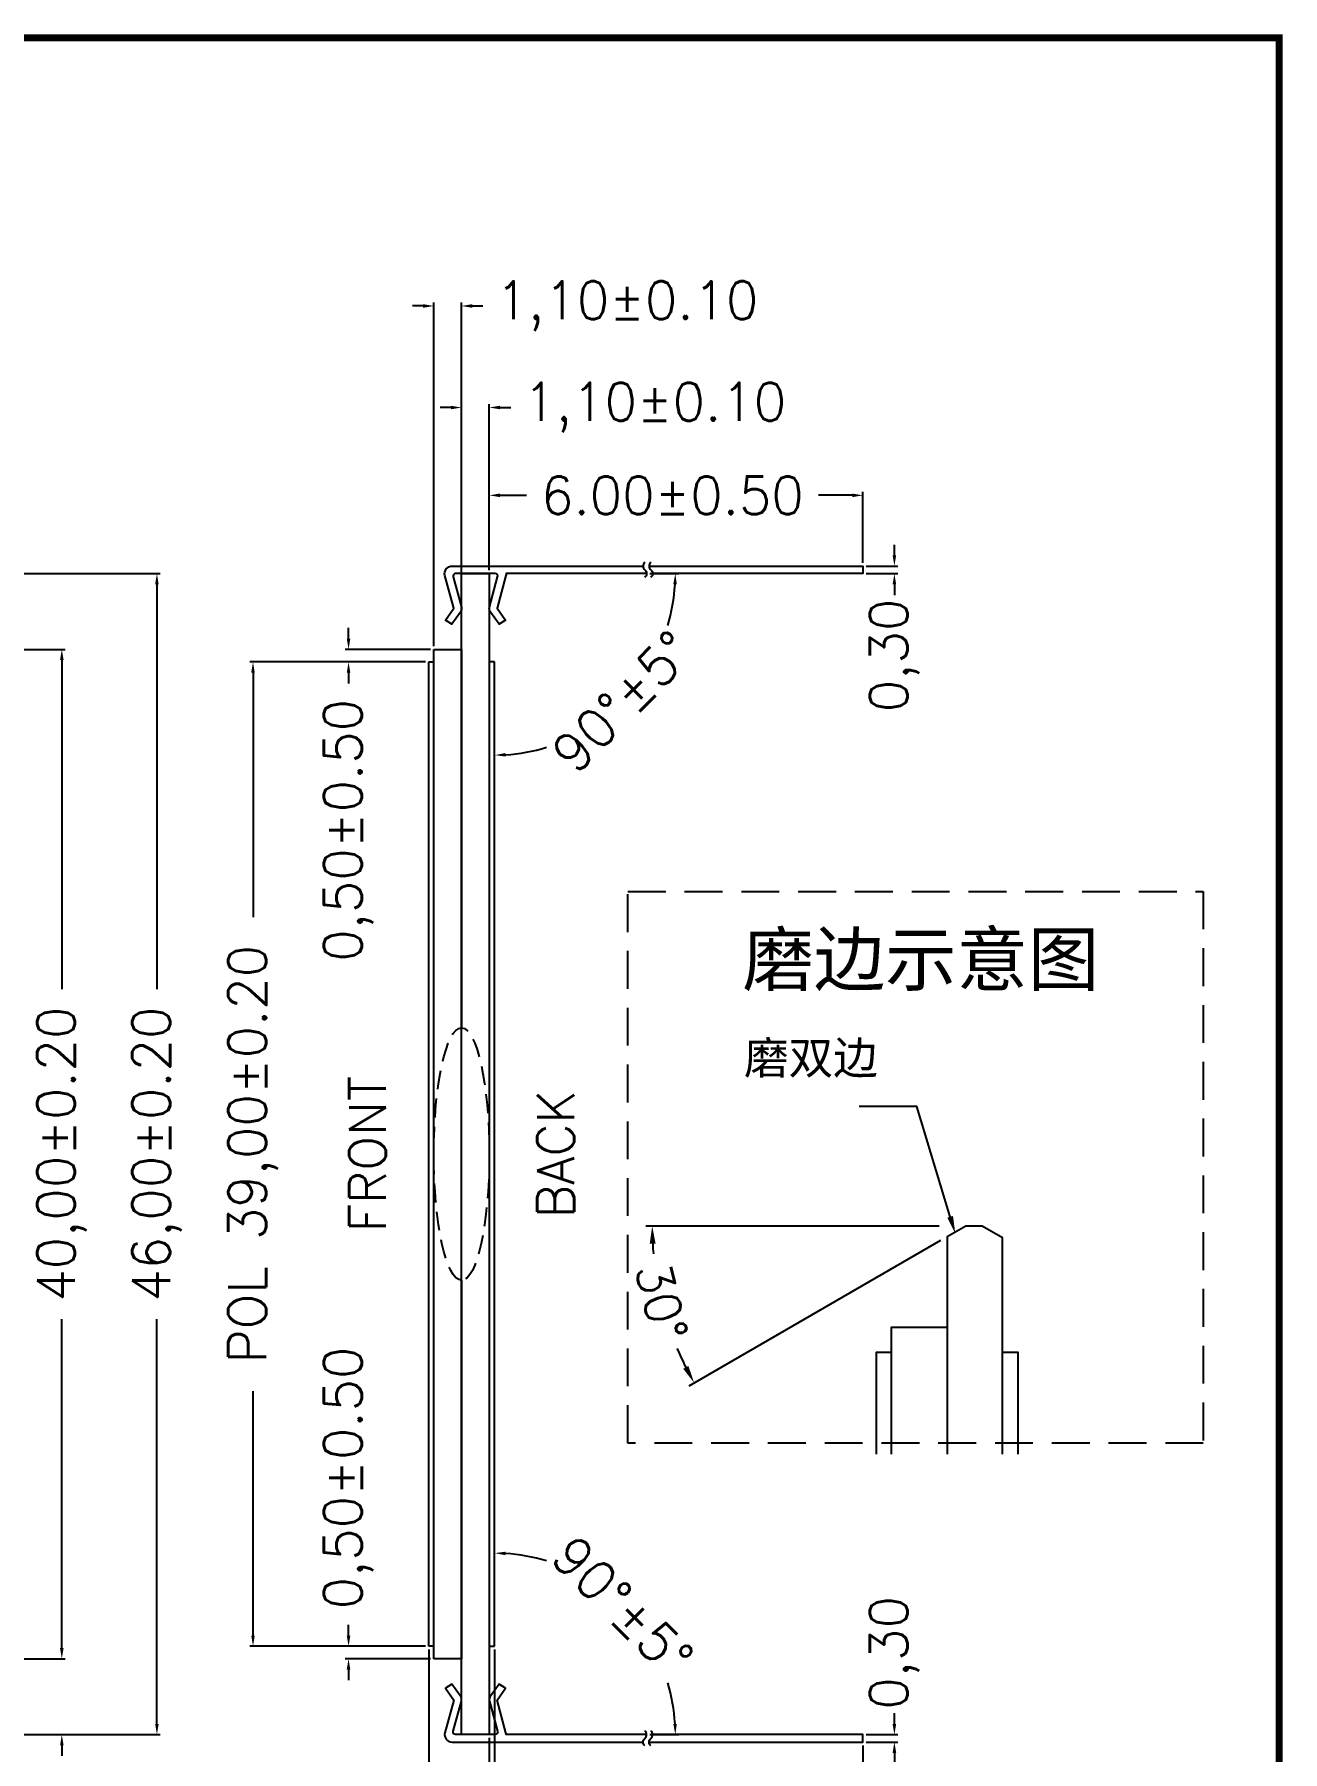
# Model space of a CAD drawing. Extents: x -1388 to 1427, y 183 to 486.
# Drawn here: x 743.3 to 792.8, y 253.6 to 321.6 of the extents above; entities that cross this region are included whole.
import ezdxf
from ezdxf.enums import TextEntityAlignment as Align

# ---------------------------------------------------------------- set-up
doc = ezdxf.new("R2010")
doc.units = 0
doc.header["$LTSCALE"] = 3
doc.linetypes.add('DASHED', pattern=[0.75, 0.5, -0.25])
doc.linetypes.add('HIDDEN', pattern=[0.375, 0.25, -0.125])
doc.layers.get('0').update_dxf_attribs({"linetype": 'CONTINUOUS'})
doc.layers.get('DEFPOINTS').update_dxf_attribs({"linetype": 'CONTINUOUS'})
doc.layers.add('DIM', color=3, linetype='CONTINUOUS')
doc.styles.add('ROMANS', font='romans.shx')
doc.styles.get("Standard").update_dxf_attribs({"font": 'romanc.shx'})
doc.dimstyles.new('LCDDIM', dxfattribs={"dimtxt": 0.53, "dimasz": 0.424, "dimexe": 0.1325, "dimexo": 0.1325, "dimgap": 0.106, "dimtad": 0, "dimzin": 0, "dimtxsty": 'Standard', "dimcen": 2.5, "dimadec": 0, "dimazin": 0, "dimtfac": 1, "dimtofl": 0, "dimtmove": 0, "dimatfit": 0, "dimfxl": 0, "dimarcsym": 0})
doc.dimstyles.get("Standard").update_dxf_attribs({"dimscale": 0, "dimtxt": 0.8, "dimasz": 0.7, "dimexe": 0.25, "dimexo": 0.3, "dimgap": 0.4, "dimtad": 0, "dimzin": 1, "dimdsep": 46, "dimlunit": 6, "dimtxsty": 'Standard', "dimcen": 0.35, "dimadec": 0, "dimazin": 0, "dimtfac": 1, "dimtmove": 0, "dimatfit": 3, "dimfxl": 0, "dimtolj": 1, "dimtzin": 0, "dimarcsym": 0})

# ---------------------------------------------------------------- blocks, each defined once
blk = doc.blocks.new('*D2')
at = {"layer": 'DEFPOINTS', "color": 0}
for p in [(761.655, 278.344), (761.555, 257.744), (767.771, 257.829), (762.025, 254.244), (767.583, 254.244)]:
    blk.add_point(p, dxfattribs=at)
at = {"layer": 'DIM', "color": 0, "lineweight": -2}
blk.add_line((767.716, 254.244), (768.861, 254.244), dxfattribs=at)
for start, end in [(73.1024, 86.34214), (3.37892, 16.61866)]:
    blk.add_arc((761.538, 254.244), 7.191, start, end, dxfattribs=at)
at = {"layer": 'DIM', "color": 0}
for points in [[(761.995, 261.349), (761.999, 261.49), (761.573, 261.434)], [(768.787, 254.67), (768.646, 254.665), (768.729, 254.244)]]:
    blk.add_solid(points, dxfattribs=at)
at = {"layer": 'DIM', "color": 0, "insert": (766.635, 259.316), "char_height": 1.5, "attachment_point": 5, "rotation": 314.86053, "style": 'ROMANS'}
blk.add_mtext('90°%%P5%%D', dxfattribs=at)
blk = doc.blocks.new('*D3')
at = {"layer": 'DEFPOINTS', "color": 0}
for p in [(758.955, 257.744), (761.555, 257.744), (761.555, 247.731)]:
    blk.add_point(p, dxfattribs=at)
at = {"layer": 'DIM', "color": 0, "lineweight": -2}
for p, q in [((758.955, 257.611), (758.955, 247.599)), ((761.555, 257.611), (761.555, 247.599)), ((758.531, 247.731), (758.107, 247.731)), ((761.979, 247.731), (762.403, 247.731))]:
    blk.add_line(p, q, dxfattribs=at)
at = {"layer": 'DIM', "color": 0}
for points in [[(758.531, 247.802), (758.531, 247.661), (758.955, 247.731)], [(761.979, 247.802), (761.979, 247.661), (761.555, 247.731)]]:
    blk.add_solid(points, dxfattribs=at)
at = {"layer": 'DIM', "color": 0, "insert": (767.759, 247.731), "char_height": 1.5, "attachment_point": 5, "style": 'ROMANS'}
blk.add_mtext('2.80 MAX', dxfattribs=at)
blk = doc.blocks.new('*D4')
at = {"layer": 'DEFPOINTS', "color": 0}
for p in [(761.355, 254.244), (776.163, 253.944), (776.163, 251.617)]:
    blk.add_point(p, dxfattribs=at)
at = {"layer": 'DIM', "color": 0, "lineweight": -2}
for p, q in [((761.355, 254.111), (761.355, 251.484)), ((776.163, 253.811), (776.163, 251.484)), ((761.779, 251.617), (763.018, 251.617)), ((775.739, 251.617), (774.587, 251.617))]:
    blk.add_line(p, q, dxfattribs=at)
at = {"layer": 'DIM', "color": 0}
for points in [[(761.779, 251.688), (761.779, 251.546), (761.355, 251.617)], [(775.739, 251.688), (775.739, 251.546), (776.163, 251.617)]]:
    blk.add_solid(points, dxfattribs=at)
at = {"layer": 'DIM', "color": 0, "insert": (768.803, 251.617), "char_height": 1.5, "attachment_point": 5, "style": 'ROMANS'}
blk.add_mtext('6.00%%P0.50', dxfattribs=at)
blk = doc.blocks.new('*D5')
at = {"layer": 'DEFPOINTS', "color": 0}
for p in [(776.163, 254.244), (776.163, 253.944), (777.409, 254.244)]:
    blk.add_point(p, dxfattribs=at)
at = {"layer": 'DIM', "color": 0, "lineweight": -2}
for p, q in [((777.409, 254.668), (777.409, 255.092)), ((776.296, 254.244), (777.541, 254.244)), ((776.296, 253.944), (777.541, 253.944)), ((777.409, 253.52), (777.409, 253.096))]:
    blk.add_line(p, q, dxfattribs=at)
at = {"layer": 'DIM', "color": 0}
for points in [[(777.338, 254.668), (777.48, 254.668), (777.409, 254.244)], [(777.338, 253.52), (777.48, 253.52), (777.409, 253.944)]]:
    blk.add_solid(points, dxfattribs=at)
at = {"layer": 'DIM', "color": 0, "insert": (777.409, 257.483), "char_height": 1.5, "attachment_point": 5, "rotation": 90, "style": 'ROMANS'}
blk.add_mtext('0,30', dxfattribs=at)
blk = doc.blocks.new('*D10')
at = {"layer": 'DEFPOINTS', "color": 0}
for p in [(779.48, 274.393), (780.238, 274.393), (781.639, 274.393), (779.497, 273.965), (768.56, 270.143)]:
    blk.add_point(p, dxfattribs=at)
at = {"layer": 'DIM', "color": 0, "lineweight": -2}
for p, q in [((779.18, 274.393), (767.56, 274.393)), ((779.237, 273.815), (769.259, 268.054))]:
    blk.add_line(p, q, dxfattribs=at)
for start, end in [(183.22769, 185.0485), (202.94801, 206.77231)]:
    blk.add_arc((780.238, 274.393), 12.428, start, end, dxfattribs=at)
at = {"layer": 'DIM', "color": 0}
for points in [[(767.713, 273.69), (767.947, 273.697), (767.81, 274.393)], [(769.245, 268.851), (769.04, 268.74), (769.475, 268.179)]]:
    blk.add_solid(points, dxfattribs=at)
at = {"layer": 'DIM', "color": 0, "insert": (768.179, 271.387), "char_height": 1.4, "attachment_point": 5, "rotation": 283.99825, "style": 'ROMANS'}
blk.add_mtext('\\A1;30°', dxfattribs=at)
blk = doc.blocks.new('*D16')
at = {"layer": 'DEFPOINTS', "color": 0}
for p in [(760.255, 310.85), (759.155, 297.244), (760.255, 297.244)]:
    blk.add_point(p, dxfattribs=at)
at = {"layer": 'DIM', "color": 0, "lineweight": -2}
for p, q in [((759.155, 297.376), (759.155, 310.983)), ((760.255, 297.376), (760.255, 310.983)), ((758.731, 310.85), (758.307, 310.85)), ((760.679, 310.85), (761.103, 310.85))]:
    blk.add_line(p, q, dxfattribs=at)
at = {"layer": 'DIM', "color": 0}
for points in [[(758.731, 310.921), (758.731, 310.779), (759.155, 310.85)], [(760.679, 310.921), (760.679, 310.779), (760.255, 310.85)]]:
    blk.add_solid(points, dxfattribs=at)
at = {"layer": 'DIM', "color": 0, "insert": (766.816, 310.85), "char_height": 1.5, "attachment_point": 5, "style": 'ROMANS'}
blk.add_mtext('1,10%%p0.10', dxfattribs=at)
blk = doc.blocks.new('*D17')
at = {"layer": 'DEFPOINTS', "color": 0}
for p in [(761.355, 306.827), (760.255, 300.244), (761.355, 300.244)]:
    blk.add_point(p, dxfattribs=at)
at = {"layer": 'DIM', "color": 0, "lineweight": -2}
for p, q in [((760.255, 300.376), (760.255, 306.96)), ((761.355, 300.376), (761.355, 306.96)), ((759.831, 306.827), (759.407, 306.827)), ((761.779, 306.827), (762.203, 306.827))]:
    blk.add_line(p, q, dxfattribs=at)
at = {"layer": 'DIM', "color": 0}
for points in [[(759.831, 306.898), (759.831, 306.757), (760.255, 306.827)], [(761.779, 306.898), (761.779, 306.757), (761.355, 306.827)]]:
    blk.add_solid(points, dxfattribs=at)
at = {"layer": 'DIM', "color": 0, "insert": (767.916, 306.827), "char_height": 1.5, "attachment_point": 5, "style": 'ROMANS'}
blk.add_mtext('1,10%%p0.10', dxfattribs=at)
blk = doc.blocks.new('*D28')
at = {"layer": 'DEFPOINTS', "color": 0}
for p in [(735.4, 295.744), (740.713, 295.744), (735.585, 258.744)]:
    blk.add_point(p, dxfattribs=at)
at = {"layer": 'DIM', "color": 0, "lineweight": -2}
for p, q in [((735.532, 295.744), (740.846, 295.744)), ((740.713, 295.32), (740.713, 285.385)), ((740.713, 259.168), (740.713, 269.102)), ((735.718, 258.744), (740.846, 258.744))]:
    blk.add_line(p, q, dxfattribs=at)
at = {"layer": 'DIM', "color": 0}
for points in [[(740.642, 295.32), (740.784, 295.32), (740.713, 295.744)], [(740.642, 259.168), (740.784, 259.168), (740.713, 258.744)]]:
    blk.add_solid(points, dxfattribs=at)
at = {"layer": 'DIM', "color": 0, "insert": (740.713, 277.244), "char_height": 1.5, "attachment_point": 5, "rotation": 90, "style": 'ROMANS'}
blk.add_mtext('MIN V.A 37,00', dxfattribs=at)
blk = doc.blocks.new('*D29')
at = {"layer": 'DEFPOINTS', "color": 0}
for p in [(738.085, 297.244), (744.414, 297.244), (738.085, 257.244)]:
    blk.add_point(p, dxfattribs=at)
at = {"layer": 'DIM', "color": 0, "lineweight": -2}
for p, q in [((738.218, 297.244), (744.547, 297.244)), ((744.414, 296.82), (744.414, 283.778)), ((744.414, 257.668), (744.414, 270.709)), ((738.218, 257.244), (744.547, 257.244))]:
    blk.add_line(p, q, dxfattribs=at)
at = {"layer": 'DIM', "color": 0}
for points in [[(744.344, 296.82), (744.485, 296.82), (744.414, 297.244)], [(744.344, 257.668), (744.485, 257.668), (744.414, 257.244)]]:
    blk.add_solid(points, dxfattribs=at)
at = {"layer": 'DIM', "color": 0, "insert": (744.414, 277.244), "char_height": 1.5, "attachment_point": 5, "rotation": 90, "style": 'ROMANS'}
blk.add_mtext('40,00%%p0.20', dxfattribs=at)
blk = doc.blocks.new('*D30')
at = {"layer": 'DEFPOINTS', "color": 0}
for p in [(738.085, 300.244), (748.183, 300.244), (738.085, 254.244)]:
    blk.add_point(p, dxfattribs=at)
at = {"layer": 'DIM', "color": 0, "lineweight": -2}
for p, q in [((738.218, 300.244), (748.315, 300.244)), ((748.183, 299.82), (748.183, 283.778)), ((748.183, 254.668), (748.183, 270.709)), ((738.218, 254.244), (748.315, 254.244))]:
    blk.add_line(p, q, dxfattribs=at)
at = {"layer": 'DIM', "color": 0}
for points in [[(748.112, 299.82), (748.253, 299.82), (748.183, 300.244)], [(748.112, 254.668), (748.253, 254.668), (748.183, 254.244)]]:
    blk.add_solid(points, dxfattribs=at)
at = {"layer": 'DIM', "color": 0, "insert": (748.183, 277.244), "char_height": 1.5, "attachment_point": 5, "rotation": 90, "style": 'ROMANS'}
blk.add_mtext('46,00%%p0.20', dxfattribs=at)
blk = doc.blocks.new('*D62')
at = {"layer": 'DEFPOINTS', "color": 0}
for p in [(762.025, 300.244), (767.583, 300.244), (761.555, 296.744), (765.154, 294.028), (761.655, 276.144)]:
    blk.add_point(p, dxfattribs=at)
at = {"layer": 'DIM', "color": 0, "lineweight": -2}
blk.add_line((767.716, 300.244), (768.861, 300.244), dxfattribs=at)
for start, end in [(343.38134, 356.62108), (273.65786, 286.8976)]:
    blk.add_arc((761.538, 300.244), 7.191, start, end, dxfattribs=at)
at = {"layer": 'DIM', "color": 0}
for points in [[(768.646, 299.822), (768.787, 299.818), (768.729, 300.244)], [(761.999, 292.997), (761.995, 293.138), (761.573, 293.053)]]:
    blk.add_solid(points, dxfattribs=at)
at = {"layer": 'DIM', "color": 0, "insert": (766.635, 295.171), "char_height": 1.5, "attachment_point": 5, "rotation": 45.13947, "style": 'ROMANS'}
blk.add_mtext('90°%%P5%%D', dxfattribs=at)
blk = doc.blocks.new('*D63')
at = {"layer": 'DEFPOINTS', "color": 0}
for p in [(776.163, 303.348), (761.355, 300.244), (776.163, 300.544)]:
    blk.add_point(p, dxfattribs=at)
at = {"layer": 'DIM', "color": 0, "lineweight": -2}
for p, q in [((761.355, 300.376), (761.355, 303.48)), ((761.779, 303.348), (762.829, 303.348)), ((775.739, 303.348), (774.398, 303.348)), ((776.163, 300.676), (776.163, 303.48))]:
    blk.add_line(p, q, dxfattribs=at)
at = {"layer": 'DIM', "color": 0}
for points in [[(761.779, 303.419), (761.779, 303.277), (761.355, 303.348)], [(775.739, 303.419), (775.739, 303.277), (776.163, 303.348)]]:
    blk.add_solid(points, dxfattribs=at)
at = {"layer": 'DIM', "color": 0, "insert": (768.614, 303.348), "char_height": 1.5, "attachment_point": 5, "style": 'ROMANS'}
blk.add_mtext('6.00%%P0.50', dxfattribs=at)
blk = doc.blocks.new('*D64')
at = {"layer": 'DEFPOINTS', "color": 0}
for p in [(776.163, 300.544), (776.163, 300.244), (777.409, 300.244)]:
    blk.add_point(p, dxfattribs=at)
at = {"layer": 'DIM', "color": 0, "lineweight": -2}
for p, q in [((777.409, 300.968), (777.409, 301.392)), ((776.296, 300.544), (777.541, 300.544)), ((776.296, 300.244), (777.541, 300.244)), ((777.409, 299.82), (777.409, 299.396))]:
    blk.add_line(p, q, dxfattribs=at)
at = {"layer": 'DIM', "color": 0}
for points in [[(777.338, 300.968), (777.48, 300.968), (777.409, 300.544)], [(777.338, 299.82), (777.48, 299.82), (777.409, 300.244)]]:
    blk.add_solid(points, dxfattribs=at)
at = {"layer": 'DIM', "color": 0, "insert": (777.409, 297.004), "char_height": 1.5, "attachment_point": 5, "rotation": 90, "style": 'ROMANS'}
blk.add_mtext('0,30', dxfattribs=at)
blk = doc.blocks.new('*D65')
at = {"layer": 'DEFPOINTS', "color": 0}
for p in [(738.085, 257.244), (738.085, 254.244), (744.414, 254.244)]:
    blk.add_point(p, dxfattribs=at)
at = {"layer": 'DIM', "color": 0, "lineweight": -2}
for p, q in [((744.414, 257.668), (744.414, 258.092)), ((738.218, 257.244), (744.547, 257.244)), ((738.218, 254.244), (744.547, 254.244)), ((744.414, 253.82), (744.414, 253.396))]:
    blk.add_line(p, q, dxfattribs=at)
at = {"layer": 'DIM', "color": 0}
for points in [[(744.344, 257.668), (744.485, 257.668), (744.414, 257.244)], [(744.344, 253.82), (744.485, 253.82), (744.414, 254.244)]]:
    blk.add_solid(points, dxfattribs=at)
at = {"layer": 'DIM', "color": 0, "insert": (744.414, 251.004), "char_height": 1.5, "attachment_point": 5, "rotation": 90, "style": 'ROMANS'}
blk.add_mtext('3,00', dxfattribs=at)
blk = doc.blocks.new('*D66')
at = {"layer": 'DEFPOINTS', "color": 0}
for p in [(755.777, 296.744), (758.955, 296.744), (759.155, 297.244)]:
    blk.add_point(p, dxfattribs=at)
at = {"layer": 'DIM', "color": 0, "lineweight": -2}
for p, q in [((755.777, 297.668), (755.777, 298.092)), ((759.023, 297.244), (755.644, 297.244)), ((758.823, 296.744), (755.644, 296.744)), ((755.777, 296.32), (755.777, 295.896))]:
    blk.add_line(p, q, dxfattribs=at)
at = {"layer": 'DIM', "color": 0}
for points in [[(755.706, 297.668), (755.848, 297.668), (755.777, 297.244)], [(755.706, 296.32), (755.848, 296.32), (755.777, 296.744)]]:
    blk.add_solid(points, dxfattribs=at)
at = {"layer": 'DIM', "color": 0, "insert": (755.777, 290.075), "char_height": 1.5, "attachment_point": 5, "rotation": 90, "style": 'ROMANS'}
blk.add_mtext('0,50%%p0.50', dxfattribs=at)
blk = doc.blocks.new('*D67')
at = {"layer": 'DEFPOINTS', "color": 0}
for p in [(755.777, 257.744), (758.955, 257.744), (759.155, 257.244)]:
    blk.add_point(p, dxfattribs=at)
at = {"layer": 'DIM', "color": 0, "lineweight": -2}
for p, q in [((755.777, 258.168), (755.777, 258.592)), ((758.823, 257.744), (755.644, 257.744)), ((759.023, 257.244), (755.644, 257.244)), ((755.777, 256.82), (755.777, 256.396))]:
    blk.add_line(p, q, dxfattribs=at)
at = {"layer": 'DIM', "color": 0}
for points in [[(755.706, 258.168), (755.848, 258.168), (755.777, 257.744)], [(755.706, 256.82), (755.848, 256.82), (755.777, 257.244)]]:
    blk.add_solid(points, dxfattribs=at)
at = {"layer": 'DIM', "color": 0, "insert": (755.777, 264.412), "char_height": 1.5, "attachment_point": 5, "rotation": 90, "style": 'ROMANS'}
blk.add_mtext('0,50%%p0.50', dxfattribs=at)
blk = doc.blocks.new('*D68')
at = {"layer": 'DEFPOINTS', "color": 0}
for p in [(751.991, 296.744), (758.955, 296.744), (758.955, 257.744)]:
    blk.add_point(p, dxfattribs=at)
at = {"layer": 'DIM', "color": 0, "lineweight": -2}
for p, q in [((758.823, 296.744), (751.859, 296.744)), ((751.991, 296.32), (751.991, 286.635)), ((751.991, 258.168), (751.991, 267.852)), ((758.823, 257.744), (751.859, 257.744))]:
    blk.add_line(p, q, dxfattribs=at)
at = {"layer": 'DIM', "color": 0}
for points in [[(751.921, 296.32), (752.062, 296.32), (751.991, 296.744)], [(751.921, 258.168), (752.062, 258.168), (751.991, 257.744)]]:
    blk.add_solid(points, dxfattribs=at)
at = {"layer": 'DIM', "color": 0, "insert": (751.991, 277.244), "char_height": 1.5, "attachment_point": 5, "rotation": 90, "style": 'ROMANS'}
blk.add_mtext('POL 39,00%%p0.20', dxfattribs=at)

msp = doc.modelspace()

# ---------------------------------------------------------------- linework, layer by layer
for p, q in [((760.255, 300.244), (761.355, 300.244)), ((760.255, 282.244), (760.255, 300.244)), ((761.355, 300.244), (761.355, 254.244)), ((758.955, 296.744), (759.155, 296.744)), ((758.955, 257.744), (758.955, 296.744)), ((759.155, 297.244), (760.255, 297.244)), ((759.155, 257.244), (759.155, 297.244)), ((760.255, 297.244), (760.255, 282.244)), ((761.555, 296.744), (761.355, 296.744)), ((761.555, 257.744), (761.555, 296.744)), ((760.255, 272.244), (760.255, 282.244)), ((760.255, 254.244), (760.255, 272.244)), ((760.255, 272.244), (760.255, 257.244)), ((759.155, 257.744), (758.955, 257.744)), ((760.255, 257.244), (759.155, 257.244)), ((761.355, 257.744), (761.555, 257.744)), ((761.355, 254.244), (760.255, 254.244))]:
    msp.add_line(p, q)
msp.add_lwpolyline([(792.657, 219.344, 0.278, 0.278, 0), (792.657, 321.474, 0.278, 0.278, 0), (644.673, 321.474, 0.278, 0.278, 0), (644.673, 219.344, 0.278, 0.278, 0)], format="xyseb", close=True)
for points in [[(767.583, 300.244), (762.025, 300.244, -0.057723), (762.017, 300.175), (761.663, 298.874), (761.992, 298.407), (761.742, 298.244), (761.403, 298.717, -0.215099), (761.362, 298.919), (761.684, 300.113, 0.507619), (761.589, 300.244), (760.022, 300.244, 0.507619), (759.927, 300.113), (760.249, 298.919, -0.215099), (760.208, 298.717), (759.869, 298.244), (759.619, 298.407), (759.948, 298.874), (759.594, 300.175, -0.483497), (759.886, 300.544), (761.725, 300.544), (767.448, 300.544)], [(767.516, 300.694, 0.451416), (767.516, 300.394, -0.451416), (767.516, 300.094, 2.645751)], [(767.757, 300.694, 0.451416), (767.757, 300.394, -0.451416), (767.757, 300.094, 2.645751)], [(767.583, 254.244), (762.025, 254.244, 0.057723), (762.017, 254.312), (761.663, 255.613), (761.992, 256.081), (761.742, 256.244), (761.403, 255.77, 0.215099), (761.362, 255.569), (761.684, 254.374, -0.507619), (761.589, 254.244), (760.022, 254.244, -0.507619), (759.927, 254.374), (760.249, 255.569, 0.215099), (760.208, 255.77), (759.869, 256.244), (759.619, 256.081), (759.948, 255.613), (759.594, 254.312, 0.483497), (759.886, 253.944), (761.725, 253.944), (767.448, 253.944)], [(767.516, 253.794, -0.451416), (767.516, 254.094, 0.451416), (767.516, 254.394, -2.645751)], [(767.757, 253.794, -0.451416), (767.757, 254.094, 0.451416), (767.757, 254.394, -2.645751)]]:
    msp.add_lwpolyline(points, format="xyb")
for points in [[(767.689, 300.544), (776.163, 300.544), (776.163, 300.244), (767.825, 300.244)], [(779.621, 274.761), (778.304, 279.136), (776.017, 279.136)], [(781.697, 265.357), (781.697, 273.923), (780.882, 274.393), (780.238, 274.393), (779.497, 273.965), (779.497, 265.357)], [(777.297, 265.357), (777.297, 270.393), (779.497, 270.393)], [(776.697, 265.357), (776.697, 269.393), (777.297, 269.393)], [(781.697, 269.393), (782.297, 269.393), (782.297, 265.357)], [(767.689, 253.944), (776.163, 253.944), (776.163, 254.244), (767.825, 254.244)]]:
    msp.add_lwpolyline(points)
at = {"linetype": 'DASHED'}
msp.add_lwpolyline([(766.847, 265.793), (766.847, 287.651), (789.648, 287.651), (789.648, 265.793)], close=True, dxfattribs=at)
at = {"linetype": 'HIDDEN'}
msp.add_ellipse((760.255, 277.244), major_axis=(0, -5), ratio=0.22, dxfattribs=at)
msp.add_solid([(779.509, 274.727), (779.823, 274.091), (779.732, 274.795)])
at = {"layer": 'DEFPOINTS', "color": 0, "linetype": 'ByBlock'}
msp.add_point((781.695, 274.393), dxfattribs=at)

# ---------------------------------------------------------------- texts
at = {"attachment_point": 1}
for s, insert, char_height in [('{\\fSimSun|b0|i0|c134|p2;磨边示意图}', (771.388, 286.009), 2.0736), ('{\\fSimSun|b0|i0|c134|p54;磨双边}', (771.45, 281.71), 1.296)]:
    msp.add_mtext(s, dxfattribs=dict(at, insert=insert, char_height=char_height))
at = {"layer": 'DIM', "style": 'ROMANS'}
for s, p in [('FRONT', (756.527, 277.244)), ('BACK', (763.983, 277.244))]:
    msp.add_text(s, height=1.46, rotation=90, dxfattribs=at).set_placement(p, align=Align.MIDDLE)

# ---------------------------------------------------------------- dimensions: what is measured, and where the dimension line sits
at = {"layer": 'DIM'}
for base, p1, p2, picture, middle in [((760.255, 310.85), (759.155, 297.244), (760.255, 297.244), '*D16', (766.816, 310.85)), ((761.355, 306.827), (760.255, 300.244), (761.355, 300.244), '*D17', (767.916, 306.827))]:
    dim = msp.add_linear_dim(base=base, p1=p1, p2=p2, text='<>%%p0.10', dimstyle='LCDDIM', override={"dimtxt": 1.5, "dimtxsty": 'ROMANS'}, dxfattribs=at)
    dim.commit()
    dim.dimension.update_dxf_attribs({"geometry": picture, "text_midpoint": middle, "dimtype": 160})
at = {"layer": 'DIM', "color": 1}
for base, p1, p2, picture, middle in [((776.163, 303.348), (761.355, 300.244), (776.163, 300.544), '*D63', (768.614, 303.348)), ((776.163, 251.617), (761.355, 254.244), (776.163, 253.944), '*D4', (768.803, 251.617))]:
    dim = msp.add_linear_dim(base=base, p1=p1, p2=p2, text='6.00%%P0.50', dimstyle='LCDDIM', override={"dimtxt": 1.5, "dimtxsty": 'ROMANS', "dimclrd": 0, "dimclre": 0, "dimclrt": 0}, dxfattribs=at)
    dim.commit()
    dim.dimension.update_dxf_attribs({"geometry": picture, "text_midpoint": middle, "dimtype": 160})
at = {"layer": 'DIM'}
for base, p1, p2, angle, picture, middle in [((777.409, 300.244), (776.163, 300.544), (776.163, 300.244), 270, '*D64', (777.409, 297.004)), ((777.409, 254.244), (776.163, 253.944), (776.163, 254.244), 90, '*D5', (777.409, 257.483)), ((744.414, 254.244), (738.085, 257.244), (738.085, 254.244), 90, '*D65', (744.414, 251.004))]:
    dim = msp.add_linear_dim(base=base, p1=p1, p2=p2, angle=angle, dimstyle='LCDDIM', override={"dimtxt": 1.5, "dimtxsty": 'ROMANS'}, dxfattribs=at)
    dim.commit()
    dim.dimension.update_dxf_attribs({"geometry": picture, "text_midpoint": middle})
for base, p1, p2, text, picture, middle in [((748.183, 300.244), (738.085, 254.244), (738.085, 300.244), '<>%%p0.20', '*D30', (748.183, 277.244)), ((744.414, 297.244), (738.085, 257.244), (738.085, 297.244), '<>%%p0.20', '*D29', (744.414, 277.244)), ((751.991, 296.744), (758.955, 257.744), (758.955, 296.744), 'POL <>%%p0.20', '*D68', (751.991, 277.244)), ((740.713, 295.744), (735.585, 258.744), (735.4, 295.744), 'MIN V.A <>', '*D28', (740.713, 277.244))]:
    dim = msp.add_linear_dim(base=base, p1=p1, p2=p2, angle=90, text=text, dimstyle='LCDDIM', override={"dimtxt": 1.5, "dimtxsty": 'ROMANS'}, dxfattribs=at)
    dim.commit()
    dim.dimension.update_dxf_attribs({"geometry": picture, "text_midpoint": middle})
for base, line1, line2, picture, middle in [((765.154, 294.028), ((767.583, 300.244), (762.025, 300.244)), ((761.655, 276.144), (761.555, 296.744)), '*D62', (766.635, 295.171)), ((767.771, 257.829), ((767.583, 254.244), (762.025, 254.244)), ((761.655, 278.344), (761.555, 257.744)), '*D2', (766.635, 259.316))]:
    dim = msp.add_angular_dim_2l(base=base, line1=line1, line2=line2, text='<>%%P5%%D', dimstyle='LCDDIM', override={"dimtxt": 1.5, "dimtxsty": 'ROMANS'}, dxfattribs=at)
    dim.commit()
    dim.dimension.update_dxf_attribs({"geometry": picture, "text_midpoint": middle})
for base, p1, p2, angle, picture, middle in [((755.777, 296.744), (759.155, 297.244), (758.955, 296.744), 270, '*D66', (755.777, 290.075)), ((755.777, 257.744), (759.155, 257.244), (758.955, 257.744), 90, '*D67', (755.777, 264.412))]:
    dim = msp.add_linear_dim(base=base, p1=p1, p2=p2, angle=angle, text='<>%%p0.50', dimstyle='LCDDIM', override={"dimtxt": 1.5, "dimtxsty": 'ROMANS'}, dxfattribs=at)
    dim.commit()
    dim.dimension.update_dxf_attribs({"geometry": picture, "text_midpoint": middle, "dimtype": 160})
dim = msp.add_angular_dim_2l(base=(768.56, 270.143), line1=((779.48, 274.393), (781.639, 274.393)), line2=((780.238, 274.393), (779.497, 273.965)), dimstyle='Standard', override={"dimscale": 1, "dimtxt": 1.4, "dimtxsty": 'ROMANS'}, dxfattribs=at)
dim.commit()
dim.dimension.update_dxf_attribs({"geometry": '*D10', "text_midpoint": (768.179, 271.387), "dimtype": 162})
at = {"layer": 'DIM', "color": 1}
dim = msp.add_linear_dim(base=(761.555, 247.731), p1=(758.955, 257.744), p2=(761.555, 257.744), text='2.80 MAX', dimstyle='LCDDIM', override={"dimtxt": 1.5, "dimtxsty": 'ROMANS', "dimclrd": 0, "dimclre": 0, "dimclrt": 0}, dxfattribs=at)
dim.commit()
dim.dimension.update_dxf_attribs({"geometry": '*D3', "text_midpoint": (767.759, 247.731)})

doc.saveas('drawing.dxf')
